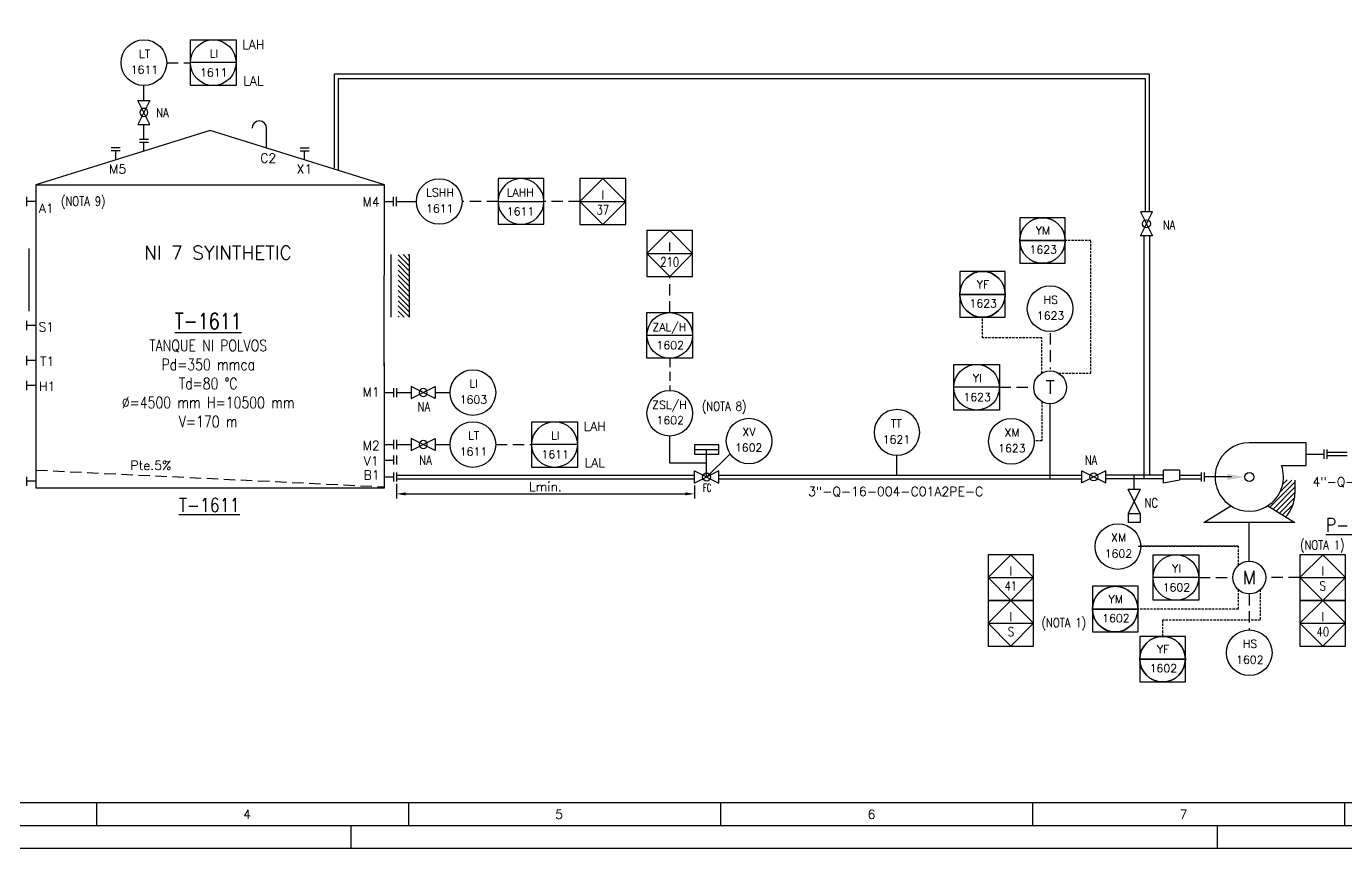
# Model space of a CAD drawing. Header units: metres. Extents: x 91 to 3133, y 1612 to 2206.
# Drawn here: x 1334.9 to 1624.3, y 1611.7 to 1791.9 of the extents above; entities that cross this region are included whole.
import ezdxf
from ezdxf.enums import TextEntityAlignment as Align

# ---------------------------------------------------------------- set-up
doc = ezdxf.new("R2010")
doc.units = ezdxf.units.M
doc.linetypes.add('TRAZOS', pattern=[0.75, 0.5, -0.25])
for name, color, linetype in [('CAJETIN', 1, 'Continuous'), ('COTAS', 4, 'Continuous'), ('EQUIPOS', 5, 'Continuous'), ('EQUIPOS 02', 1, 'Continuous'), ('FORMATO', 7, 'Continuous'), ('INSTRUMENTOS', 1, 'Continuous'), ('TEX', 7, 'Continuous'), ('TEXTO-INSTRUMENTACION', 7, 'Continuous'), ('TEXTO-VALVULAS Y ACCESORIOS', 7, 'Continuous'), ('TUBERIA', 5, 'Continuous'), ('TUBERÍA2', 1, 'TRAZOS'), ('VALVULAS Y ACCESORIOS', 1, 'Continuous')]:
    doc.layers.add(name, color=color, linetype=linetype)
doc.layers.add('TUBERÍA3', color=1, linetype='Continuous', true_color=0xff0000)
doc.styles.add('PY', font='ROMANS.shx')
doc.styles.add('PY1', font='ROMANS.shx', dxfattribs={"width": 0.8})
doc.styles.add('PY3', font='ROMANS.shx', dxfattribs={"width": 0.6})
doc.styles.add('TXT', font='txt')
doc.linetypes.add('SEÑAL_MECANICA2', pattern='A,4.411183,["o",PY,S=4.130212,R=360,X=0,Y=-1.374288],0.588817,-0.374158,["",PY,S=2,R=360,X=0,Y=-0.688262],-2.183682', length=7.55784)
doc.dimstyles.new('1-5', dxfattribs={"dimtxt": 2, "dimasz": 2, "dimexe": 1, "dimexo": 0.5, "dimgap": 0.6, "dimtad": 1, "dimdec": 0, "dimlfac": 5, "dimzin": 0, "dimdsep": 46, "dimtxsty": 'PY', "dimcen": 0.7, "dimclrd": 4, "dimclre": 4, "dimclrt": 7, "dimazin": 0, "dimtfac": 1, "dimtdec": 0, "dimtofl": 0, "dimtmove": 0, "dimatfit": 3, "dimfxl": 1, "dimtolj": 1, "dimtzin": 0, "dimarcsym": 0})

# ---------------------------------------------------------------- blocks, each defined once
blk = doc.blocks.new('SEÑAL CIR')
at = {"color": 1}
blk.add_circle((0, 5.7), 5.7, dxfattribs=at)
at = {"layer": 'INSTRUMENTOS', "linetype": 'Continuous', "style": 'PY', "flags": 4}
for p in [(0.18, 6.94), (0.13, 2.95)]:
    blk.add_attdef('---', text='', height=2, dxfattribs=at).set_placement(p, align=Align.CENTER)
blk = doc.blocks.new('SEÑAL CIRCU MARCO')
at = {"color": 1, "linetype": 'Continuous', "ltscale": 0.5}
blk.add_line((5.7, 5.7), (-5.7, 5.7), dxfattribs=at)
at = {"color": 1, "flags": 128}
blk.add_lwpolyline([(5.7, 0), (-5.7, 0), (-5.7, 11.4), (5.7, 11.4)], close=True, dxfattribs=at)
at = {"color": 1}
blk.add_circle((0, 5.7), 5.7, dxfattribs=at)
at = {"style": 'PY'}
for tag, p in [('XXX', (0.18, 7.98)), ('YYY', (0.13, 3.24))]:
    blk.add_attdef(tag, text='', height=2, dxfattribs=at).set_placement(p, align=Align.MIDDLE)
blk = doc.blocks.new('SECUENCIA PROGRAMADA EN SISTEMA DE CONTROL PLC')
at = {"layer": 'INSTRUMENTOS'}
blk.add_line((-5, 5), (5, 5), dxfattribs=at)
at = {"layer": 'INSTRUMENTOS', "flags": 128}
for points in [[(0, 0), (-5, 5), (0, 10), (5, 5)], [(-5, 0), (5, 0), (5, 10), (-5, 10)]]:
    blk.add_lwpolyline(points, close=True, dxfattribs=at)
at = {"layer": 'TEXTO-INSTRUMENTACION', "linetype": 'Continuous', "style": 'PY1', "width": 0.8}
for tag, p in [('XXX', (0.01, 6.43)), ('YYY', (0.01, 3.17))]:
    blk.add_attdef(tag, text='', height=2, dxfattribs=at).set_placement(p, align=Align.MIDDLE_CENTER)
blk = doc.blocks.new('VALV GLOB-V')
at = {"layer": 'INSTRUMENTOS', "color": 1, "flags": 128}
blk.add_lwpolyline([(5.7, -1.43), (5.7, 1.43), (0, -1.43), (0, 1.43)], close=True, dxfattribs=at)
at = {"layer": 'INSTRUMENTOS', "color": 1}
blk.add_circle((2.85, 0), 0.95, dxfattribs=at)
at = {"layer": 'INSTRUMENTOS', "color": 7, "linetype": 'SEÑAL_MECANICA2', "style": 'PY'}
blk.add_attdef('REF.', text='', height=2, dxfattribs=at).set_placement((3, -3.37), align=Align.MIDDLE)
blk = doc.blocks.new('FLECHA')
at = {"color": 1}
blk.add_solid([(-0.88, -5), (0.87, -5), (0, 0)], dxfattribs=at)
blk = doc.blocks.new('*D19')
at = {"layer": 'COTAS', "color": 4, "lineweight": -2, "transparency": 16777216}
for p, q in [((1416.1, 1691.66), (1416.1, 1688.45)), ((1481.45, 1691.3), (1481.45, 1688.45)), ((1418.1, 1689.45), (1479.45, 1689.45))]:
    blk.add_line(p, q, dxfattribs=at)
at = {"layer": 'COTAS', "color": 4, "transparency": 16777216}
for points in [[(1418.1, 1689.79), (1418.1, 1689.12), (1416.1, 1689.45)], [(1479.45, 1689.79), (1479.45, 1689.12), (1481.45, 1689.45)]]:
    blk.add_solid(points, dxfattribs=at)
at = {"layer": 'DEFPOINTS', "color": 0, "transparency": 16777216}
for p in [(1416.1, 1692.16), (1481.45, 1691.8), (1481.45, 1689.45)]:
    blk.add_point(p, dxfattribs=at)
at = {"layer": 'COTAS', "color": 7, "transparency": 16777216, "insert": (1448.78, 1691.05), "char_height": 2, "attachment_point": 5, "style": 'PY'}
blk.add_mtext('\\A1;Lmin.', dxfattribs=at)
blk = doc.blocks.new('VALV TIPO COMPUERTA')
at = {"layer": 'VALVULAS Y ACCESORIOS', "flags": 128}
blk.add_lwpolyline([(0, -1.33), (0, 1.33), (5.33, -1.33), (5.33, 1.33)], close=True, dxfattribs=at)
at = {"layer": 'TEXTO-VALVULAS Y ACCESORIOS', "linetype": 'SEÑAL_MECANICA2', "style": 'PY1', "width": 0.8}
blk.add_attdef('REF.', text='', height=2, dxfattribs=at).set_placement((2.94, -3.07), align=Align.MIDDLE)
blk = doc.blocks.new('TAPA ROSCADA S.W.')
at = {"layer": 'VALVULAS Y ACCESORIOS', "ltscale": 0.1}
for p, q in [((-0.75, 1), (0.75, 1)), ((0.75, 1), (0.75, -1)), ((-0.75, -1), (0.75, -1))]:
    blk.add_line(p, q, dxfattribs=at)
blk = doc.blocks.new('MARCO-A1')
at = {"layer": 'FORMATO', "color": 5}
for p, q in [((215.25, 10), (215.25, 5)), ((283.67, 10), (283.67, 5)), ((352.08, 10), (352.08, 5)), ((420.5, 10), (420.5, 5)), ((488.92, 10), (488.92, 5))]:
    blk.add_line(p, q, dxfattribs=at)
at = {"layer": 'FORMATO', "color": 1, "linetype": 'Continuous'}
for p, q in [((271, 5), (271, 0)), ((461, 5), (461, 0))]:
    blk.add_line(p, q, dxfattribs=at)
at = {"layer": 'FORMATO', "color": 1}
blk.add_lwpolyline([(0, 594), (841, 594), (841, 0), (0, 0)], close=True, dxfattribs=at)
at = {"layer": 'FORMATO', "color": 5}
blk.add_lwpolyline([(5, 589), (836, 589), (836, 5), (5, 5)], close=True, dxfattribs=at)
at = {"layer": 'FORMATO', "color": 8, "linetype": 'Continuous'}
blk.add_lwpolyline([(10, 584), (831, 584), (831, 10), (10, 10)], close=True, dxfattribs=at)
at = {"layer": 'FORMATO', "color": 1, "style": 'PY'}
for s, p in [('4', (247.4, 6.5)), ('5', (315.82, 6.5)), ('6', (384.34, 6.5)), ('7', (452.75, 6.5))]:
    blk.add_text(s, height=2, dxfattribs=at).set_placement(p)

msp = doc.modelspace()

# ---------------------------------------------------------------- hatches: boundary and pattern name
at = {"layer": 'EQUIPOS'}
h = msp.add_hatch(dxfattribs=at)
h.set_pattern_fill('ANSI31', color=4, scale=0.25, style=0)
h.set_pattern_definition([(135, (2651.3615, 2532.0092), (0.561266, 0.561266), [])])
h.paths.add_polyline_path([(1418.95, 1728.16), (1416.45, 1728.16), (1416.45, 1741.9), (1418.95, 1741.9)])
h = msp.add_hatch(dxfattribs=at)
h.set_pattern_fill('ANSI31', color=4, scale=0.25, style=0)
h.set_pattern_definition([(45, (556.88905, 2738.2736), (-0.561266, 0.561266), [])])
h.paths.add_polyline_path([(1613.13, 1689.51), (1613.13, 1692.44), (1610.62, 1692.62, -0.236498), (1607.19, 1686.84), (1611.09, 1684.43, 0.193128)])

# ---------------------------------------------------------------- linework, layer by layer
at = {"color": 5}
for p, q in [((1402.52, 1760.82), (1402.52, 1781.5)), ((1402.52, 1781.5), (1581.17, 1781.5)), ((1581.17, 1781.5), (1581.17, 1751.3)), ((1581.3, 1693.55), (1581.3, 1746.03))]:
    msp.add_line(p, q, dxfattribs=at)
at = {"color": 4}
for p, q in [((1403.39, 1760.4), (1403.39, 1780.52)), ((1403.39, 1780.52), (1580.3, 1780.52)), ((1580.3, 1780.52), (1580.3, 1751.32)), ((1580.05, 1692.88), (1580.05, 1746))]:
    msp.add_line(p, q, dxfattribs=at)
at = {"color": 1}
for p, q in [((1360.71, 1775.72), (1360.71, 1778.97)), ((1360.71, 1767.2), (1360.71, 1770.45)), ((1416.1, 1753.54), (1420.48, 1753.54)), ((1416.1, 1711.65), (1419.35, 1711.65)), ((1424.62, 1711.65), (1427.87, 1711.65)), ((1559.45, 1692.76), (1559.45, 1709.19)), ((1476.03, 1696.16), (1476.03, 1702.12)), ((1416.1, 1700.27), (1419.35, 1700.27)), ((1424.62, 1700.27), (1427.87, 1700.27)), ((1484.11, 1696.16), (1476.03, 1696.16)), ((1484.11, 1693.14), (1489.29, 1698.22)), ((1525.86, 1693.56), (1525.86, 1697.94)), ((1584.31, 1691.8), (1584.31, 1694.65)), ((1587.82, 1694.65), (1584.31, 1694.65)), ((1587.82, 1694.65), (1587.82, 1692.46)), ((1587.82, 1692.46), (1584.31, 1691.8)), ((1603.14, 1674.71), (1603.14, 1683.16))]:
    msp.add_line(p, q, dxfattribs=at)
for centre in [(1559.45, 1712.81), (1603.14, 1671.11)]:
    msp.add_circle(centre, 3.6, dxfattribs=at)
at = {"layer": 'CAJETIN', "color": 1, "linetype": 'TRAZOS', "ltscale": 5}
for p, q in [((1365.71, 1783.97), (1370.91, 1783.97)), ((1438.41, 1753.54), (1430.48, 1753.54)), ((1456.34, 1753.54), (1448.41, 1753.54)), ((1476.03, 1729.2), (1476.03, 1737.12)), ((1437.87, 1700.27), (1445.79, 1700.27)), ((1337.04, 1694.67), (1413.45, 1690.99))]:
    msp.add_line(p, q, dxfattribs=at)
at = {"layer": 'CAJETIN', "color": 1, "linetype": 'TRAZOS', "ltscale": 4}
msp.add_line((1476.02, 1719.2), (1476.03, 1712.12), dxfattribs=at)
at = {"layer": 'EQUIPOS'}
for p, q in [((1375.25, 1769.07), (1337.04, 1757.2)), ((1413.45, 1757.2), (1375.25, 1769.07)), ((1337.04, 1757.2), (1337.04, 1690.79)), ((1413.44, 1717.55), (1413.45, 1757.2)), ((1413.45, 1694.69), (1413.45, 1718.2)), ((1413.45, 1690.79), (1413.45, 1694.69)), ((1416.1, 1693.56), (1457.83, 1693.56)), ((1457.83, 1693.56), (1481.45, 1693.56)), ((1486.78, 1693.56), (1500.63, 1693.56)), ((1500.63, 1693.56), (1566.39, 1693.56)), ((1337.04, 1690.79), (1413.45, 1690.79))]:
    msp.add_line(p, q, dxfattribs=at)
at = {"layer": 'EQUIPOS', "color": 4}
for p, q in [((1335.54, 1729.48), (1335.54, 1743.24)), ((1414.95, 1728.16), (1414.95, 1741.91)), ((1418.95, 1728.16), (1418.95, 1741.91)), ((1613.13, 1692.44), (1613.13, 1689.51))]:
    msp.add_line(p, q, dxfattribs=at)
at = {"layer": 'EQUIPOS', "linetype": 'Continuous'}
for p, q in [((1615.64, 1698.16), (1619.53, 1698.16)), ((1599.21, 1693.16), (1593.3, 1693.16))]:
    msp.add_line(p, q, dxfattribs=at)
at = {"layer": 'EQUIPOS', "linetype": 'Continuous', "flags": 128}
msp.add_lwpolyline([(1387.62, 1765.23), (1387.62, 1769.61, 1), (1384.42, 1769.61, -1)], format="xyb", dxfattribs=at)
at = {"layer": 'EQUIPOS', "color": 5, "linetype": 'Continuous'}
msp.add_lwpolyline([(1615.64, 1700.66), (1603.14, 1700.66, 3.146264), (1610.21, 1695.66), (1615.64, 1695.66)], format="xyb", close=True, dxfattribs=at)
msp.add_lwpolyline([(1607.19, 1686.84), (1613.14, 1683.16), (1593.14, 1683.16), (1599.09, 1686.84)], dxfattribs=at)
msp.add_circle((1603.14, 1693.16), 1, dxfattribs=at)
at = {"layer": 'EQUIPOS', "color": 4}
msp.add_arc((1605.78, 1689.51), 7.35, 316.2767, 0, dxfattribs=at)
at = {"layer": 'EQUIPOS 02', "color": 5}
msp.add_line((1337.04, 1757.2), (1413.45, 1757.2), dxfattribs=at)
at = {"layer": 'TUBERIA', "linetype": 'Continuous'}
for p, q in [((1360.71, 1764.55), (1360.71, 1766.54)), ((1354.53, 1762.64), (1354.53, 1764.62)), ((1395.96, 1762.64), (1395.96, 1764.62)), ((1337.04, 1753.53), (1335.05, 1753.53)), ((1413.45, 1753.54), (1415.44, 1753.54)), ((1337.04, 1726.36), (1335.05, 1726.36)), ((1337.04, 1718.7), (1335.05, 1718.7)), ((1337.04, 1713.21), (1335.05, 1713.21)), ((1413.45, 1711.65), (1415.44, 1711.65)), ((1413.45, 1700.27), (1415.44, 1700.27)), ((1413.45, 1696.86), (1415.44, 1696.86)), ((1413.45, 1693.16), (1415.44, 1693.16)), ((1593.72, 1693.16), (1593.3, 1693.16)), ((1337.04, 1692.21), (1335.05, 1692.21))]:
    msp.add_line(p, q, dxfattribs=at)
at = {"layer": 'TUBERIA', "color": 1, "linetype": 'TRAZOS', "ltscale": 5}
for p, q in [((1559.45, 1724.68), (1559.45, 1716.8)), ((1548.34, 1712.81), (1555.85, 1712.81)), ((1592.04, 1671.11), (1599.54, 1671.11)), ((1614.25, 1671.11), (1606.74, 1671.11)), ((1603.14, 1667.51), (1603.14, 1659.63))]:
    msp.add_line(p, q, dxfattribs=at)
at = {"layer": 'TUBERIA', "color": 5, "linetype": 'Continuous'}
for p, q in [((1620.2, 1698.56), (1624.61, 1698.56)), ((1573.68, 1693.56), (1571.65, 1693.56)), ((1584.31, 1693.56), (1573.68, 1693.56)), ((1587.82, 1693.56), (1592.64, 1693.56))]:
    msp.add_line(p, q, dxfattribs=at)
at = {"layer": 'TUBERIA', "color": 4, "linetype": 'Continuous'}
for p, q in [((1624.61, 1697.76), (1620.2, 1697.76)), ((1416.1, 1692.76), (1457.83, 1692.76)), ((1457.83, 1692.76), (1481.45, 1692.76)), ((1486.78, 1692.76), (1499.83, 1692.76)), ((1499.83, 1692.76), (1566.39, 1692.76)), ((1573.68, 1692.76), (1571.65, 1692.76)), ((1584.31, 1692.76), (1573.68, 1692.76)), ((1587.82, 1692.76), (1592.64, 1692.76))]:
    msp.add_line(p, q, dxfattribs=at)
at = {"layer": 'TUBERIA', "lineweight": 30}
msp.add_line((1577.89, 1690.5), (1577.89, 1693.56), dxfattribs=at)
at = {"layer": 'TUBERÍA2'}
msp.add_line((1600.69, 1678.02), (1579.33, 1678.02), dxfattribs=at)
for points in [[(1561.31, 1715.93), (1568.37, 1715.93), (1568.37, 1744.99), (1562.78, 1744.99)], [(1557.65, 1715.93), (1557.65, 1723.63), (1544.62, 1723.63), (1544.62, 1728.19)], [(1557.65, 1709.7), (1557.65, 1701.09), (1555.95, 1701.09)], [(1578.79, 1678.02), (1600.69, 1678.02), (1600.69, 1673.78)], [(1600.69, 1668.45), (1600.69, 1664.21), (1578.74, 1664.21)], [(1605.53, 1668.45), (1605.53, 1661.77), (1584.13, 1661.77), (1584.13, 1658.22)]]:
    msp.add_lwpolyline(points, dxfattribs=at)
at = {"layer": 'TUBERÍA3'}
for points in [[(1552.78, 1744.99), (1562.78, 1744.99)], [(1539.62, 1733.19), (1549.62, 1733.19)], [(1568.74, 1664.2), (1578.74, 1664.21)], [(1579.13, 1653.22), (1589.13, 1653.22)]]:
    msp.add_lwpolyline(points, dxfattribs=at)
for centre in [(1557.78, 1744.99), (1544.62, 1733.19), (1573.74, 1664.21), (1584.13, 1653.22)]:
    msp.add_circle(centre, 5, dxfattribs=at)
at = {"layer": 'VALVULAS Y ACCESORIOS', "ltscale": 0.1}
for p, q in [((1355.53, 1765.28), (1353.53, 1765.28)), ((1359.71, 1767.2), (1361.71, 1767.2)), ((1359.71, 1766.54), (1361.71, 1766.54)), ((1394.96, 1765.28), (1396.96, 1765.28)), ((1355.53, 1764.62), (1353.53, 1764.62)), ((1394.96, 1764.62), (1396.96, 1764.62)), ((1335.05, 1752.53), (1335.05, 1754.53)), ((1415.44, 1752.54), (1415.44, 1754.54)), ((1416.1, 1752.54), (1416.1, 1754.54)), ((1335.05, 1725.36), (1335.05, 1727.36)), ((1335.05, 1717.7), (1335.05, 1719.7)), ((1335.05, 1712.21), (1335.05, 1714.21)), ((1415.44, 1712.65), (1415.44, 1710.65)), ((1416.1, 1712.65), (1416.1, 1710.65)), ((1415.44, 1701.27), (1415.44, 1699.27)), ((1416.1, 1701.27), (1416.1, 1699.27)), ((1619.53, 1697.16), (1619.53, 1699.16)), ((1620.2, 1697.16), (1620.2, 1699.16)), ((1415.44, 1697.86), (1415.44, 1695.86)), ((1416.1, 1697.86), (1416.1, 1695.86)), ((1335.05, 1691.21), (1335.05, 1693.21)), ((1415.44, 1694.16), (1415.44, 1692.16)), ((1416.1, 1694.16), (1416.1, 1692.16)), ((1592.64, 1692.16), (1592.64, 1694.16)), ((1592.64, 1692.16), (1592.64, 1694.16)), ((1593.3, 1692.16), (1593.3, 1694.16)), ((1593.3, 1692.16), (1593.3, 1694.16))]:
    msp.add_line(p, q, dxfattribs=at)
at = {"layer": 'VALVULAS Y ACCESORIOS'}
for p, q in [((1481.45, 1699.18), (1486.78, 1699.18)), ((1484.11, 1693.14), (1484.11, 1699.18))]:
    msp.add_line(p, q, dxfattribs=at)
at = {"layer": 'VALVULAS Y ACCESORIOS', "flags": 128}
for points in [[(1481.45, 1700.18), (1481.45, 1698.18), (1486.78, 1698.18), (1486.78, 1700.18)], [(1481.45, 1691.8), (1481.45, 1694.47), (1486.78, 1691.8), (1486.78, 1694.47)]]:
    msp.add_lwpolyline(points, close=True, dxfattribs=at)

# ---------------------------------------------------------------- block references
msp.add_blockref('MARCO-A1', (1135.09, 1611.7))
at = {"linetype": 'Continuous'}
ref = msp.add_blockref('SEÑAL CIR', (1360.71, 1778.97), dxfattribs=dict(at, xscale=0.8770999999999276, yscale=0.8770999999999276, zscale=0.8770999999999276))
ref.add_attrib('---', 'LT', dxfattribs={"layer": 'INSTRUMENTOS', "color": 7, "linetype": 'Continuous', "height": 1.754, "style": 'PY'}).set_placement((1360.86, 1785.05), align=Align.CENTER)
ref.add_attrib('---', '1611', dxfattribs={"layer": 'INSTRUMENTOS', "color": 7, "linetype": 'Continuous', "height": 1.754, "style": 'PY'}).set_placement((1360.82, 1781.55), align=Align.CENTER)
for p, xscale, yscale, zscale, values in [((1375.91, 1778.97), 0.8777884135906788, 0.8777884135906788, 0.8777884135906788, {'XXX': 'LI', 'YYY': '1611'}), ((1543.34, 1707.82), 0.8770999999999276, 0.8770999999999276, 0.8770999999999276, {'XXX': 'YI', 'YYY': '1623'}), ((1450.79, 1695.27), 0.8777884135906788, 0.8777884135906788, 0.8777884135906788, {'XXX': 'LI', 'YYY': '1611'}), ((1587.04, 1666.12), 0.8770999999999276, 0.8770999999999276, 0.8770999999999276, {'XXX': 'YI', 'YYY': '1602'})]:
    msp.add_blockref('SEÑAL CIRCU MARCO', p, dxfattribs=dict(xscale=xscale, yscale=yscale, zscale=zscale)).add_auto_attribs(values)
for p, xscale, yscale, zscale, rotation in [((1360.71, 1770.45), -0.9232631578945529, 0.9232631578947803, 0.9232631578946926, 270), ((1580.59, 1746.02), 0.9232631578945529, 0.9232631578945529, 0.9232631578945529, 90), ((1419.35, 1711.65), -0.9232631578945529, 0.9232631578947803, 0.9232631578946926, 180), ((1419.35, 1700.27), -0.9232631578945529, 0.9232631578947803, 0.9232631578946926, 180)]:
    msp.add_blockref('VALV GLOB-V', p, dxfattribs=dict(at, xscale=xscale, yscale=yscale, zscale=zscale, rotation=rotation))
ref = msp.add_blockref('SEÑAL CIR', (1425.48, 1748.54), dxfattribs=dict(at, xscale=0.8770999999999276, yscale=0.8770999999999276, zscale=0.8770999999999276))
ref.add_attrib('---', 'LSHH', dxfattribs={"layer": 'INSTRUMENTOS', "color": 7, "linetype": 'Continuous', "height": 1.754, "style": 'PY'}).set_placement((1425.64, 1754.62), align=Align.CENTER)
ref.add_attrib('---', '1611', dxfattribs={"layer": 'INSTRUMENTOS', "color": 7, "linetype": 'Continuous', "height": 1.754, "style": 'PY'}).set_placement((1425.59, 1751.13), align=Align.CENTER)
ref = msp.add_blockref('SEÑAL CIRCU MARCO', (1443.41, 1748.54), dxfattribs=dict(xscale=-0.8777884135909062, yscale=0.8777884135906788, zscale=0.8777884135908177))
ref.add_attrib('XXX', 'LAHH', dxfattribs={"height": 1.756, "style": 'PY'}).set_placement((1443.25, 1755.54), align=Align.MIDDLE)
ref.add_attrib('YYY', '1611', dxfattribs={"height": 1.756, "style": 'PY'}).set_placement((1443.3, 1751.38), align=Align.MIDDLE)
ref = msp.add_blockref('SECUENCIA PROGRAMADA EN SISTEMA DE CONTROL PLC', (1461.36, 1748.51), dxfattribs=dict(xscale=1.005571670621293, yscale=1.005571670621293, zscale=1.005571670621293))
ref.add_attrib('XXX', 'I', dxfattribs={"layer": 'TEXTO-INSTRUMENTACION', "linetype": 'Continuous', "height": 2.01, "style": 'TXT'}).set_placement((1461.37, 1754.98), align=Align.MIDDLE_CENTER)
ref.add_attrib('YYY', '37', dxfattribs={"layer": 'TEXTO-INSTRUMENTACION', "linetype": 'Continuous', "height": 2.011, "style": 'PY1', "width": 0.8}).set_placement((1461.37, 1751.7), align=Align.MIDDLE_CENTER)
ref = msp.add_blockref('SEÑAL CIRCU MARCO', (1557.78, 1749.99), dxfattribs=dict(xscale=-0.8771000000000413, yscale=0.8771000000000413, zscale=0.8771000000000413, rotation=180))
ref.add_attrib('XXX', '1623', dxfattribs={"height": 1.754, "style": 'PY'}).set_placement((1557.94, 1742.99), align=Align.MIDDLE)
ref.add_attrib('YYY', 'YM', dxfattribs={"height": 1.754, "style": 'PY'}).set_placement((1557.89, 1747.15), align=Align.MIDDLE)
ref = msp.add_blockref('SECUENCIA PROGRAMADA EN SISTEMA DE CONTROL PLC', (1476.03, 1737.12), dxfattribs=dict(xscale=1.005571670621293, yscale=1.005571670621293, zscale=1.005571670621293))
ref.add_attrib('XXX', 'I', dxfattribs={"layer": 'TEXTO-INSTRUMENTACION', "linetype": 'Continuous', "height": 2.01, "style": 'TXT'}).set_placement((1476.03, 1743.59), align=Align.MIDDLE_CENTER)
ref.add_attrib('YYY', '210', dxfattribs={"layer": 'TEXTO-INSTRUMENTACION', "linetype": 'Continuous', "height": 2.011, "style": 'PY1', "width": 0.8}).set_placement((1476.03, 1740.31), align=Align.MIDDLE_CENTER)
ref = msp.add_blockref('SEÑAL CIRCU MARCO', (1544.62, 1738.19), dxfattribs=dict(xscale=-0.8771000000000413, yscale=0.8771000000000413, zscale=0.8771000000000413, rotation=180))
ref.add_attrib('XXX', '1623', dxfattribs={"height": 1.754, "style": 'PY'}).set_placement((1544.78, 1731.19), align=Align.MIDDLE)
ref.add_attrib('YYY', 'YF', dxfattribs={"height": 1.754, "style": 'PY'}).set_placement((1544.73, 1735.35), align=Align.MIDDLE)
ref = msp.add_blockref('SEÑAL CIR', (1559.45, 1725.05), dxfattribs=dict(at, xscale=0.8770999999999276, yscale=0.8770999999999276, zscale=0.8770999999999276))
ref.add_attrib('---', 'HS', dxfattribs={"layer": 'INSTRUMENTOS', "color": 7, "linetype": 'Continuous', "height": 1.754, "style": 'PY'}).set_placement((1559.61, 1731.13), align=Align.CENTER)
ref.add_attrib('---', '1623', dxfattribs={"layer": 'INSTRUMENTOS', "color": 7, "linetype": 'Continuous', "height": 1.754, "style": 'PY'}).set_placement((1559.56, 1727.64), align=Align.CENTER)
ref = msp.add_blockref('SEÑAL CIRCU MARCO', (1476.02, 1719.2), dxfattribs=dict(xscale=0.8770999999999276, yscale=0.8770999999999276, zscale=0.8770999999999276))
ref.add_attrib('XXX', 'ZAL/H', dxfattribs={"height": 1.754, "style": 'PY'}).set_placement((1475.96, 1725.89), align=Align.MIDDLE)
ref.add_attrib('YYY', '1602', dxfattribs={"height": 1.754, "style": 'PY'}).set_placement((1476.14, 1722.04), align=Align.MIDDLE)
ref = msp.add_blockref('SEÑAL CIR', (1432.87, 1706.65), dxfattribs=dict(at, xscale=0.8770999999999276, yscale=0.8770999999999276, zscale=0.8770999999999276))
ref.add_attrib('---', 'LI', dxfattribs={"layer": 'INSTRUMENTOS', "color": 7, "linetype": 'Continuous', "height": 1.754, "style": 'PY'}).set_placement((1433.03, 1712.74), align=Align.CENTER)
ref.add_attrib('---', '1603', dxfattribs={"layer": 'INSTRUMENTOS', "color": 7, "linetype": 'Continuous', "height": 1.754, "style": 'PY'}).set_placement((1432.98, 1709.24), align=Align.CENTER)
ref = msp.add_blockref('SEÑAL CIR', (1476.03, 1702.12), dxfattribs=dict(at, xscale=0.8770999999999276, yscale=0.8770999999999276, zscale=0.8770999999999276))
ref.add_attrib('---', 'ZSL/H', dxfattribs={"layer": 'INSTRUMENTOS', "color": 7, "linetype": 'Continuous', "height": 1.754, "style": 'PY'}).set_placement((1475.97, 1708.09), align=Align.CENTER)
ref.add_attrib('---', '1602', dxfattribs={"layer": 'INSTRUMENTOS', "color": 7, "linetype": 'Continuous', "height": 1.754, "style": 'PY'}).set_placement((1476.14, 1704.71), align=Align.CENTER)
ref = msp.add_blockref('SEÑAL CIR', (1525.86, 1697.94), dxfattribs=dict(at, xscale=-0.877100000000155, yscale=0.8770999999999276, zscale=0.8771))
ref.add_attrib('---', 'TT', dxfattribs={"layer": 'INSTRUMENTOS', "color": 7, "linetype": 'Continuous', "height": 1.754, "style": 'PY'}).set_placement((1525.7, 1704.02), align=Align.CENTER)
ref.add_attrib('---', '1621', dxfattribs={"layer": 'INSTRUMENTOS', "color": 7, "linetype": 'Continuous', "height": 1.754, "style": 'PY'}).set_placement((1525.75, 1700.52), align=Align.CENTER)
ref = msp.add_blockref('SEÑAL CIR', (1432.87, 1695.27), dxfattribs=dict(at, xscale=0.8770999999999276, yscale=0.8770999999999276, zscale=0.8770999999999276))
ref.add_attrib('---', 'LT', dxfattribs={"layer": 'INSTRUMENTOS', "color": 7, "linetype": 'Continuous', "height": 1.754, "style": 'PY'}).set_placement((1433.03, 1701.35), align=Align.CENTER)
ref.add_attrib('---', '1611', dxfattribs={"layer": 'INSTRUMENTOS', "color": 7, "linetype": 'Continuous', "height": 1.754, "style": 'PY'}).set_placement((1432.98, 1697.85), align=Align.CENTER)
ref = msp.add_blockref('SEÑAL CIR', (1493.42, 1696.04), dxfattribs=dict(at, xscale=0.8770999999999276, yscale=0.8770999999999276, zscale=0.8770999999999276))
ref.add_attrib('---', 'XV', dxfattribs={"layer": 'INSTRUMENTOS', "color": 7, "linetype": 'Continuous', "height": 1.754, "style": 'PY'}).set_placement((1493.42, 1702.2), align=Align.CENTER)
ref.add_attrib('---', '1602', dxfattribs={"layer": 'INSTRUMENTOS', "color": 7, "linetype": 'Continuous', "height": 1.754, "style": 'PY'}).set_placement((1493.34, 1698.71), align=Align.CENTER)
ref = msp.add_blockref('SEÑAL CIR', (1550.95, 1695.97), dxfattribs=dict(at, xscale=0.8771000000000413, yscale=0.8771000000000413, zscale=0.8771000000000413))
ref.add_attrib('---', 'XM', dxfattribs={"layer": 'INSTRUMENTOS', "color": 7, "linetype": 'Continuous', "height": 1.754, "style": 'PY'}).set_placement((1551.11, 1702.06), align=Align.CENTER)
ref.add_attrib('---', '1623', dxfattribs={"layer": 'INSTRUMENTOS', "color": 7, "linetype": 'Continuous', "height": 1.754, "style": 'PY'}).set_placement((1551.06, 1698.56), align=Align.CENTER)
ref = msp.add_blockref('VALV GLOB-V', (1481.45, 1693.14), dxfattribs=dict(at, xscale=0.9356729824555714, yscale=0.9356729824555714, zscale=0.9356729824555714))
ref.add_attrib('REF.', 'FC', dxfattribs={"layer": 'INSTRUMENTOS', "color": 7, "linetype": 'SEÑAL_MECANICA2', "height": 1.778, "style": 'PY3', "width": 0.6}).set_placement((1484.25, 1690.8), align=Align.MIDDLE)
at = {"linetype": 'Continuous', "xscale": 0.9232631578945529, "yscale": 0.9232631578945529, "zscale": 0.9232631578945529}
msp.add_blockref('VALV GLOB-V', (1566.39, 1693.16), dxfattribs=at)
at = {"linetype": 'Continuous', "rotation": 270}
msp.add_blockref('VALV TIPO COMPUERTA', (1577.89, 1690.5), dxfattribs=at)
at = {"color": 1, "linetype": 'Continuous', "xscale": 1.333333999999923, "yscale": 1.333333999999923, "zscale": 1.333333999999923, "rotation": 270}
msp.add_blockref('TAPA ROSCADA S.W.', (1577.89, 1684.16), dxfattribs=at)
at = {"linetype": 'Continuous'}
ref = msp.add_blockref('SEÑAL CIR', (1574.33, 1672.9), dxfattribs=dict(at, xscale=0.8771000000000413, yscale=0.8771000000000413, zscale=0.8771000000000413))
ref.add_attrib('---', 'XM', dxfattribs={"layer": 'INSTRUMENTOS', "color": 7, "linetype": 'Continuous', "height": 1.754, "style": 'PY'}).set_placement((1574.49, 1678.99), align=Align.CENTER)
ref.add_attrib('---', '1602', dxfattribs={"layer": 'INSTRUMENTOS', "color": 7, "linetype": 'Continuous', "height": 1.754, "style": 'PY'}).set_placement((1574.44, 1675.49), align=Align.CENTER)
ref = msp.add_blockref('SECUENCIA PROGRAMADA EN SISTEMA DE CONTROL PLC', (1550.84, 1666.11), dxfattribs=dict(xscale=1.001089596937391, yscale=1.001089596937391, zscale=1.001089596937391))
ref.add_attrib('XXX', 'I', dxfattribs={"layer": 'TEXTO-INSTRUMENTACION', "linetype": 'Continuous', "height": 2, "style": 'TXT'}).set_placement((1550.85, 1672.55), align=Align.MIDDLE_CENTER)
ref.add_attrib('YYY', '41', dxfattribs={"layer": 'TEXTO-INSTRUMENTACION', "linetype": 'Continuous', "height": 2.002, "style": 'PY1', "width": 0.8}).set_placement((1550.85, 1669.28), align=Align.MIDDLE_CENTER)
ref = msp.add_blockref('SECUENCIA PROGRAMADA EN SISTEMA DE CONTROL PLC', (1619.26, 1666.11), dxfattribs=dict(xscale=1.001089596937504, yscale=1.001089596937504, zscale=1.001089596937504))
ref.add_attrib('XXX', 'I', dxfattribs={"layer": 'TEXTO-INSTRUMENTACION', "linetype": 'Continuous', "height": 2, "style": 'TXT'}).set_placement((1619.26, 1672.55), align=Align.MIDDLE_CENTER)
ref.add_attrib('YYY', 'S', dxfattribs={"layer": 'TEXTO-INSTRUMENTACION', "linetype": 'Continuous', "height": 2, "style": 'PY1', "width": 0.8}).set_placement((1619.26, 1669.28), align=Align.MIDDLE_CENTER)
ref = msp.add_blockref('SEÑAL CIRCU MARCO', (1573.73, 1669.21), dxfattribs=dict(xscale=-0.8771000000000413, yscale=0.8771000000000413, zscale=0.8771000000000413, rotation=180))
ref.add_attrib('XXX', '1602', dxfattribs={"height": 1.754, "style": 'PY'}).set_placement((1573.89, 1662.2), align=Align.MIDDLE)
ref.add_attrib('YYY', 'YM', dxfattribs={"height": 1.754, "style": 'PY'}).set_placement((1573.85, 1666.36), align=Align.MIDDLE)
ref = msp.add_blockref('SECUENCIA PROGRAMADA EN SISTEMA DE CONTROL PLC', (1550.84, 1656.1), dxfattribs=dict(xscale=1.001089596937391, yscale=1.001089596937391, zscale=1.001089596937391))
ref.add_attrib('XXX', 'I', dxfattribs={"layer": 'TEXTO-INSTRUMENTACION', "linetype": 'Continuous', "height": 2, "style": 'TXT'}).set_placement((1550.85, 1662.54), align=Align.MIDDLE_CENTER)
ref.add_attrib('YYY', 'S', dxfattribs={"layer": 'TEXTO-INSTRUMENTACION', "linetype": 'Continuous', "height": 2, "style": 'PY1', "width": 0.8}).set_placement((1550.85, 1659.27), align=Align.MIDDLE_CENTER)
ref = msp.add_blockref('SECUENCIA PROGRAMADA EN SISTEMA DE CONTROL PLC', (1619.26, 1656.1), dxfattribs=dict(xscale=1.001089596937504, yscale=1.001089596937504, zscale=1.001089596937504))
ref.add_attrib('XXX', 'I', dxfattribs={"layer": 'TEXTO-INSTRUMENTACION', "linetype": 'Continuous', "height": 2, "style": 'TXT'}).set_placement((1619.26, 1662.54), align=Align.MIDDLE_CENTER)
ref.add_attrib('YYY', '40', dxfattribs={"layer": 'TEXTO-INSTRUMENTACION', "linetype": 'Continuous', "height": 2.002, "style": 'PY1', "width": 0.8}).set_placement((1619.26, 1659.27), align=Align.MIDDLE_CENTER)
ref = msp.add_blockref('SEÑAL CIRCU MARCO', (1584.13, 1658.22), dxfattribs=dict(xscale=-0.8771000000000413, yscale=0.8771000000000413, zscale=0.8771000000000413, rotation=180))
ref.add_attrib('XXX', '1602', dxfattribs={"height": 1.754, "style": 'PY'}).set_placement((1584.29, 1651.22), align=Align.MIDDLE)
ref.add_attrib('YYY', 'YF', dxfattribs={"height": 1.754, "style": 'PY'}).set_placement((1584.24, 1655.38), align=Align.MIDDLE)
ref = msp.add_blockref('SEÑAL CIR', (1603.14, 1649.63), dxfattribs=dict(at, xscale=0.8770999999999276, yscale=0.8770999999999276, zscale=0.8770999999999276))
ref.add_attrib('---', 'HS', dxfattribs={"layer": 'INSTRUMENTOS', "color": 7, "linetype": 'Continuous', "height": 1.754, "style": 'PY'}).set_placement((1603.3, 1655.72), align=Align.CENTER)
ref.add_attrib('---', '1602', dxfattribs={"layer": 'INSTRUMENTOS', "color": 7, "linetype": 'Continuous', "height": 1.754, "style": 'PY'}).set_placement((1603.25, 1652.22), align=Align.CENTER)
at = {"layer": 'INSTRUMENTOS', "xscale": 0.7600000000002183, "yscale": 0.7600000000002183, "zscale": 0.7600000000002183, "rotation": 270}
msp.add_blockref('FLECHA', (1602.14, 1693.16), dxfattribs=at)

# ---------------------------------------------------------------- texts
at = {"color": 7, "style": 'PY'}
for s, p in [('T', (1559.45, 1712.81)), ('M', (1603.14, 1671.11))]:
    msp.add_text(s, height=2.92, dxfattribs=at).set_placement(p, align=Align.MIDDLE)
at = {"layer": 'CAJETIN', "color": 6, "linetype": 'Continuous', "style": 'PY', "width": 0.85}
msp.add_text('%%UT-1611', height=3, dxfattribs=at).set_placement((1375.06, 1685.5), align=Align.CENTER)
at = {"layer": 'CAJETIN', "color": 5, "linetype": 'Continuous', "insert": (1374.82, 1729.06), "char_height": 3.5, "width": 66.3747, "attachment_point": 2, "style": 'PY1'}
msp.add_mtext('{\\LT-1611\\P\\H0.7143x;\\l\\C7;TANQUE NI POLVOS\\PPd=350 mmca\\PTd=80 °C\\C5;\\P\\C7;%%C=4500 mm H=10500 mm\\PV=170 m}', dxfattribs=at)
at = {"layer": 'EQUIPOS', "color": 6, "linetype": 'Continuous', "style": 'PY', "width": 0.85}
msp.add_text('%%UP-1602', height=3, dxfattribs=at).set_placement((1626.84, 1681.15), align=Align.CENTER)
at = {"layer": 'EQUIPOS', "color": 6, "insert": (1376.94, 1743.82), "char_height": 3, "width": 51.6759, "attachment_point": 2, "style": 'PY'}
msp.add_mtext('NI 7 SYINTHETIC', dxfattribs=at)
at = {"layer": 'TEX', "color": 7, "char_height": 2, "width": 28.6036, "attachment_point": 5, "style": 'PY1'}
for s, insert in [('NA', (1364.77, 1773.03)), ('(NOTA 9)', (1347.41, 1753.27)), ('NA', (1585.53, 1748.38)), ('(NOTA 8)', (1487.96, 1708.33)), ('NA', (1422.12, 1708.54)), ('NA', (1422.49, 1696.83)), ('NA', (1568.43, 1696.84)), ('NC', (1581.64, 1687.49)), ('(NOTA 1)', (1619.15, 1677.93)), ('(NOTA 1)', (1562.45, 1660.89))]:
    msp.add_mtext(s, dxfattribs=dict(at, insert=insert))
at = {"layer": 'TEXTO-VALVULAS Y ACCESORIOS', "style": 'PY'}
for s, p in [('4"-Q-16-005-C01A2PE-C', (1636.21, 1691.1)), ('3"-Q-16-004-C01A2PE-C', (1525.59, 1688.98))]:
    msp.add_text(s, height=2, dxfattribs=at).set_placement(p, align=Align.CENTER)
at = {"layer": 'TEXTO-VALVULAS Y ACCESORIOS', "color": 7, "linetype": 'Continuous', "insert": (1357.75, 1696.69), "char_height": 2, "width": 14.9764, "attachment_point": 1, "style": 'PY'}
msp.add_mtext('Pte.5%', dxfattribs=at)
at = {"layer": 'TEXTO-VALVULAS Y ACCESORIOS', "color": 7, "linetype": 'Continuous', "style": 'PY', "flags": 4}
for tag, p in [('LAH', (1384.7, 1786.94)), ('LAL', (1384.7, 1778.98)), ('C2', (1387.98, 1762.05)), ('M5', (1354.96, 1759.65)), ('X1', (1395.92, 1759.65)), ('M4', (1410.53, 1752.46)), ('A1', (1339.31, 1751.04)), ('S1', (1339.31, 1725.05)), ('T1', (1339.5, 1717.51)), ('H1', (1339.5, 1712.03)), ('M1', (1410.53, 1710.79)), ('LAH', (1459.58, 1703.24)), ('M2', (1410.55, 1699.06)), ('V1', (1410.55, 1695.66)), ('LAL', (1459.58, 1695.28)), ('B1', (1410.65, 1692.59))]:
    msp.add_attdef(tag, text='---', height=2, dxfattribs=at).set_placement(p, align=Align.CENTER)

# ---------------------------------------------------------------- dimensions: what is measured, and where the dimension line sits
at = {"layer": 'COTAS', "color": 1}
dim = msp.add_linear_dim(base=(1481.45, 1689.45), p1=(1416.1, 1692.16), p2=(1481.45, 1691.8), text='Lmin.', dimstyle='1-5', dxfattribs=at)
dim.commit()
dim.dimension.update_dxf_attribs({"geometry": '*D19', "text_midpoint": (1448.78, 1691.05)})

doc.saveas('drawing.dxf')
